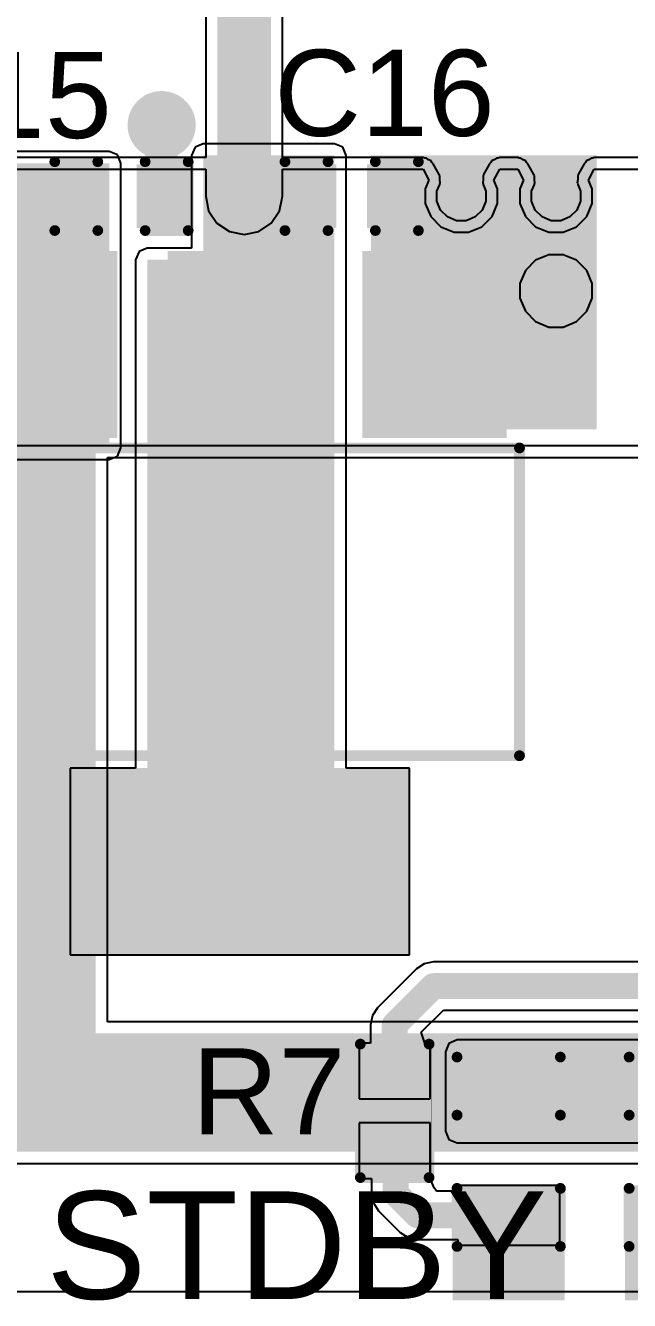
# Model space of a CAD drawing. Header units: millimetres. Extents: x -4.8 to 36.7, y -5.3 to 57.6.
# Drawn here: x 9.28 to 16.41, y -5.29 to 9.76 of the extents above; entities that cross this region are included whole.
import ezdxf

# ---------------------------------------------------------------- set-up
doc = ezdxf.new("R2010")
doc.units = ezdxf.units.MM
for name, color, linetype in [('BottomLayer', 5, 'Continuous'), ('BottomSolder', 6, 'Continuous'), ('TopLayer', 1, 'Continuous'), ('TopOverlay', 2, 'Continuous'), ('TopPaste', 8, 'Continuous'), ('TopSolder', 216, 'Continuous'), ('ViaHoleLayer', 16, 'Continuous')]:
    doc.layers.add(name, color=color, linetype=linetype)
doc.styles.add('Arial', font='', dxfattribs={"height": 0.2})
doc.styles.get('Arial').set_extended_font_data('Arial')

# ---------------------------------------------------------------- blocks, each defined once
blk = doc.blocks.new('SOT__223_4')
at = {"layer": 'TopLayer'}
for points in [[(-1.9, 4.05), (1.9, 4.05), (1.9, 2.05), (-1.9, 2.05)], [(-3.05, -2.05), (-1.55, -2.05), (-1.55, -4.05), (-3.05, -4.05)], [(-0.75, -2.05), (0.75, -2.05), (0.75, -4.05), (-0.75, -4.05)], [(1.55, -2.05), (3.05, -2.05), (3.05, -4.05), (1.55, -4.05)]]:
    blk.add_hatch(color=1, dxfattribs=at).paths.add_polyline_path(points)
at = {"layer": 'TopPaste'}
for points in [[(-1.9, 4.05), (1.9, 4.05), (1.9, 2.05), (-1.9, 2.05)], [(-3.05, -2.05), (-1.55, -2.05), (-1.55, -4.05), (-3.05, -4.05)], [(-0.75, -2.05), (0.75, -2.05), (0.75, -4.05), (-0.75, -4.05)], [(1.55, -2.05), (3.05, -2.05), (3.05, -4.05), (1.55, -4.05)]]:
    blk.add_hatch(color=8, dxfattribs=at).paths.add_polyline_path(points)
at = {"layer": 'TopSolder'}
for points in [[(-2.002, 4.152), (2.002, 4.152), (2.002, 1.948), (-2.002, 1.948)], [(-3.152, -1.948), (-1.448, -1.948), (-1.448, -4.152), (-3.152, -4.152)], [(-0.852, -1.948), (0.852, -1.948), (0.852, -4.152), (-0.852, -4.152)], [(1.448, -1.948), (3.152, -1.948), (3.152, -4.152), (1.448, -4.152)]]:
    blk.add_hatch(color=216, dxfattribs=at).paths.add_polyline_path(points)
at = {"layer": 'TopOverlay'}
for points, const_width in [([(3.302, 1.803), (-3.302, 1.803)], 0.127), ([(-3.302, 1.803), (-3.302, -1.829)], 0.127), ([(3.302, 1.803), (3.302, -1.829)], 0.127), ([(3.302, -1.829), (-3.302, -1.829)], 0.127), ([(-3.226, -3.073), (-3.353, -2.946)], 0.2), ([(-3.353, -2.946), (-3.353, -3.2)], 0.2), ([(-3.226, -3.073), (-3.353, -3.2)], 0.2)]:
    blk.add_lwpolyline(points, dxfattribs=dict(at, const_width=const_width))
for points, const_width in [([(-3.334, 1.803, 1), (-3.27, 1.803, 1)], 0.0635), ([(-3.334, 1.803, 1), (-3.27, 1.803, 1)], 0.0635), ([(3.27, 1.803, 1), (3.334, 1.803, 1)], 0.0635), ([(3.27, 1.803, 1), (3.334, 1.803, 1)], 0.0635), ([(-3.334, -1.829, 1), (-3.27, -1.829, 1)], 0.0635), ([(-3.334, -1.829, 1), (-3.27, -1.829, 1)], 0.0635), ([(3.27, -1.829, 1), (3.334, -1.829, 1)], 0.0635), ([(3.27, -1.829, 1), (3.334, -1.829, 1)], 0.0635), ([(-3.403, -2.946, 1), (-3.303, -2.946, 1)], 0.1), ([(-3.403, -2.946, 1), (-3.303, -2.946, 1)], 0.1), ([(-3.276, -3.073, 1), (-3.176, -3.073, 1)], 0.1), ([(-3.276, -3.073, 1), (-3.176, -3.073, 1)], 0.1), ([(-3.403, -3.2, 1), (-3.303, -3.2, 1)], 0.1), ([(-3.403, -3.2, 1), (-3.303, -3.2, 1)], 0.1)]:
    blk.add_lwpolyline(points, format="xyb", close=True, dxfattribs=dict(at, const_width=const_width))
blk = doc.blocks.new('C___0402_34')
at = {"layer": 'TopLayer'}
for points in [[(-0.699, -0.318), (-0.699, 0.318), (-0.241, 0.318), (-0.241, -0.318)], [(0.241, -0.318), (0.241, 0.318), (0.699, 0.318), (0.699, -0.318)]]:
    blk.add_hatch(color=1, dxfattribs=at).paths.add_polyline_path(points)
at = {"layer": 'TopPaste'}
for points in [[(-0.699, -0.318), (-0.699, 0.318), (-0.241, 0.318), (-0.241, -0.318)], [(0.241, -0.318), (0.241, 0.318), (0.699, 0.318), (0.699, -0.318)]]:
    blk.add_hatch(color=8, dxfattribs=at).paths.add_polyline_path(points)
at = {"layer": 'TopSolder'}
for points in [[(-0.758, -0.377), (-0.758, 0.377), (-0.181, 0.377), (-0.181, -0.377)], [(0.181, -0.377), (0.181, 0.377), (0.758, 0.377), (0.758, -0.377)]]:
    blk.add_hatch(color=216, dxfattribs=at).paths.add_polyline_path(points)
at = {"layer": 'TopOverlay', "const_width": 0.127}
for points in [[(-0.279, 0.406), (-0.787, 0.406)], [(-0.787, 0.406), (-0.787, -0.406)], [(0.787, 0.406), (0.279, 0.406)], [(0.787, 0.406), (0.787, -0.406)], [(-0.279, -0.406), (-0.787, -0.406)], [(0.787, -0.406), (0.279, -0.406)]]:
    blk.add_lwpolyline(points, dxfattribs=at)
at = {"layer": 'TopOverlay', "const_width": 0.0635}
for points in [[(-0.819, 0.406, 1), (-0.756, 0.406, 1)], [(-0.819, 0.406, 1), (-0.756, 0.406, 1)], [(-0.311, 0.406, 1), (-0.248, 0.406, 1)], [(0.248, 0.406, 1), (0.311, 0.406, 1)], [(0.756, 0.406, 1), (0.819, 0.406, 1)], [(0.756, 0.406, 1), (0.819, 0.406, 1)], [(-0.819, -0.406, 1), (-0.756, -0.406, 1)], [(-0.819, -0.406, 1), (-0.756, -0.406, 1)], [(-0.311, -0.406, 1), (-0.248, -0.406, 1)], [(0.248, -0.406, 1), (0.311, -0.406, 1)], [(0.756, -0.406, 1), (0.819, -0.406, 1)], [(0.756, -0.406, 1), (0.819, -0.406, 1)]]:
    blk.add_lwpolyline(points, format="xyb", close=True, dxfattribs=at)
blk = doc.blocks.new('C___0402_35')
at = {"layer": 'TopLayer'}
for points in [[(-0.699, -0.318), (-0.699, 0.318), (-0.241, 0.318), (-0.241, -0.318)], [(0.241, -0.318), (0.241, 0.318), (0.699, 0.318), (0.699, -0.318)]]:
    blk.add_hatch(color=1, dxfattribs=at).paths.add_polyline_path(points)
at = {"layer": 'TopPaste'}
for points in [[(-0.699, -0.318), (-0.699, 0.318), (-0.241, 0.318), (-0.241, -0.318)], [(0.241, -0.318), (0.241, 0.318), (0.699, 0.318), (0.699, -0.318)]]:
    blk.add_hatch(color=8, dxfattribs=at).paths.add_polyline_path(points)
at = {"layer": 'TopSolder'}
for points in [[(-0.758, -0.377), (-0.758, 0.377), (-0.181, 0.377), (-0.181, -0.377)], [(0.181, -0.377), (0.181, 0.377), (0.758, 0.377), (0.758, -0.377)]]:
    blk.add_hatch(color=216, dxfattribs=at).paths.add_polyline_path(points)
at = {"layer": 'TopOverlay', "const_width": 0.127}
for points in [[(-0.279, 0.406), (-0.787, 0.406)], [(-0.787, 0.406), (-0.787, -0.406)], [(0.787, 0.406), (0.279, 0.406)], [(0.787, 0.406), (0.787, -0.406)], [(-0.279, -0.406), (-0.787, -0.406)], [(0.787, -0.406), (0.279, -0.406)]]:
    blk.add_lwpolyline(points, dxfattribs=at)
at = {"layer": 'TopOverlay', "const_width": 0.0635}
for points in [[(-0.819, 0.406, 1), (-0.756, 0.406, 1)], [(-0.819, 0.406, 1), (-0.756, 0.406, 1)], [(-0.311, 0.406, 1), (-0.248, 0.406, 1)], [(0.248, 0.406, 1), (0.311, 0.406, 1)], [(0.756, 0.406, 1), (0.819, 0.406, 1)], [(0.756, 0.406, 1), (0.819, 0.406, 1)], [(-0.819, -0.406, 1), (-0.756, -0.406, 1)], [(-0.819, -0.406, 1), (-0.756, -0.406, 1)], [(-0.311, -0.406, 1), (-0.248, -0.406, 1)], [(0.248, -0.406, 1), (0.311, -0.406, 1)], [(0.756, -0.406, 1), (0.819, -0.406, 1)], [(0.756, -0.406, 1), (0.819, -0.406, 1)]]:
    blk.add_lwpolyline(points, format="xyb", close=True, dxfattribs=at)
blk = doc.blocks.new('R___0402_57')
at = {"layer": 'TopLayer'}
for points in [[(-0.699, -0.318), (-0.699, 0.318), (-0.241, 0.318), (-0.241, -0.318)], [(0.241, -0.318), (0.241, 0.318), (0.699, 0.318), (0.699, -0.318)]]:
    blk.add_hatch(color=1, dxfattribs=at).paths.add_polyline_path(points)
at = {"layer": 'TopPaste'}
for points in [[(-0.699, -0.318), (-0.699, 0.318), (-0.241, 0.318), (-0.241, -0.318)], [(0.241, -0.318), (0.241, 0.318), (0.699, 0.318), (0.699, -0.318)]]:
    blk.add_hatch(color=8, dxfattribs=at).paths.add_polyline_path(points)
at = {"layer": 'TopSolder'}
for points in [[(-0.754, -0.373), (-0.754, 0.373), (-0.186, 0.373), (-0.186, -0.373)], [(0.186, -0.373), (0.186, 0.373), (0.754, 0.373), (0.754, -0.373)]]:
    blk.add_hatch(color=216, dxfattribs=at).paths.add_polyline_path(points)
at = {"layer": 'TopOverlay'}
for points, const_width in [([(-0.787, 0.406), (0.787, 0.406)], 0.127), ([(-0.787, 0.406), (-0.787, -0.406)], 0.127), ([(0.787, 0.406), (0.787, -0.406)], 0.127), ([(-0.787, -0.406), (0.787, -0.406)], 0.127), ([(-0.813, -0.432), (0.813, -0.432)], 0.00323)]:
    blk.add_lwpolyline(points, dxfattribs=dict(at, const_width=const_width))
for points, const_width in [([(-0.819, 0.406, 1), (-0.756, 0.406, 1)], 0.0635), ([(-0.819, 0.406, 1), (-0.756, 0.406, 1)], 0.0635), ([(0.756, 0.406, 1), (0.819, 0.406, 1)], 0.0635), ([(0.756, 0.406, 1), (0.819, 0.406, 1)], 0.0635), ([(-0.819, -0.406, 1), (-0.756, -0.406, 1)], 0.0635), ([(-0.819, -0.406, 1), (-0.756, -0.406, 1)], 0.0635), ([(-0.814, -0.432, 1), (-0.812, -0.432, 1)], 0.00161), ([(0.756, -0.406, 1), (0.819, -0.406, 1)], 0.0635), ([(0.756, -0.406, 1), (0.819, -0.406, 1)], 0.0635), ([(0.812, -0.432, 1), (0.814, -0.432, 1)], 0.00161)]:
    blk.add_lwpolyline(points, format="xyb", close=True, dxfattribs=dict(at, const_width=const_width))
blk = doc.blocks.new('LED_0603_69')
at = {"layer": 'TopLayer'}
for points in [[(-1, 0.5), (-0.5, 0.5), (-0.5, -0.5), (-1, -0.5)], [(0.5, 0.5), (1, 0.5), (1, -0.5), (0.5, -0.5)]]:
    blk.add_hatch(color=1, dxfattribs=at).paths.add_polyline_path(points)
at = {"layer": 'TopOverlay'}
blk.add_hatch(color=2, dxfattribs=at).paths.add_polyline_path([(1.118, -0.66), (1.753, -0.66), (1.753, 0.66), (1.118, 0.66)])
at = {"layer": 'TopPaste'}
for points in [[(-1, 0.5), (-0.5, 0.5), (-0.5, -0.5), (-1, -0.5)], [(0.5, 0.5), (1, 0.5), (1, -0.5), (0.5, -0.5)]]:
    blk.add_hatch(color=8, dxfattribs=at).paths.add_polyline_path(points)
at = {"layer": 'TopSolder'}
for points in [[(-1.102, 0.602), (-0.398, 0.602), (-0.398, -0.602), (-1.102, -0.602)], [(0.398, 0.602), (1.102, 0.602), (1.102, -0.602), (0.398, -0.602)]]:
    blk.add_hatch(color=216, dxfattribs=at).paths.add_polyline_path(points)
at = {"layer": 'TopOverlay', "const_width": 0.127}
for points in [[(-1.118, -0.61), (-1.118, 0.61)], [(-0.432, 0.61), (-1.118, 0.61)], [(1.118, 0.61), (0.432, 0.61)], [(1.118, -0.61), (1.118, 0.61)], [(-0.432, -0.61), (-1.118, -0.61)], [(1.118, -0.61), (0.432, -0.61)]]:
    blk.add_lwpolyline(points, dxfattribs=at)
at = {"layer": 'TopOverlay', "const_width": 0.0635}
for points in [[(-1.149, 0.61, 1), (-1.086, 0.61, 1)], [(-1.149, 0.61, 1), (-1.086, 0.61, 1)], [(-0.464, 0.61, 1), (-0.4, 0.61, 1)], [(0.4, 0.61, 1), (0.464, 0.61, 1)], [(1.086, 0.61, 1), (1.149, 0.61, 1)], [(1.086, 0.61, 1), (1.149, 0.61, 1)], [(-1.149, -0.61, 1), (-1.086, -0.61, 1)], [(-1.149, -0.61, 1), (-1.086, -0.61, 1)], [(-0.464, -0.61, 1), (-0.4, -0.61, 1)], [(0.4, -0.61, 1), (0.464, -0.61, 1)], [(1.086, -0.61, 1), (1.149, -0.61, 1)], [(1.086, -0.61, 1), (1.149, -0.61, 1)]]:
    blk.add_lwpolyline(points, format="xyb", close=True, dxfattribs=at)
blk = doc.blocks.new('LED_0603_70')
at = {"layer": 'TopLayer'}
for points in [[(-1, 0.5), (-0.5, 0.5), (-0.5, -0.5), (-1, -0.5)], [(0.5, 0.5), (1, 0.5), (1, -0.5), (0.5, -0.5)]]:
    blk.add_hatch(color=1, dxfattribs=at).paths.add_polyline_path(points)
at = {"layer": 'TopOverlay'}
blk.add_hatch(color=2, dxfattribs=at).paths.add_polyline_path([(1.118, -0.66), (1.753, -0.66), (1.753, 0.66), (1.118, 0.66)])
at = {"layer": 'TopPaste'}
for points in [[(-1, 0.5), (-0.5, 0.5), (-0.5, -0.5), (-1, -0.5)], [(0.5, 0.5), (1, 0.5), (1, -0.5), (0.5, -0.5)]]:
    blk.add_hatch(color=8, dxfattribs=at).paths.add_polyline_path(points)
at = {"layer": 'TopSolder'}
for points in [[(-1.102, 0.602), (-0.398, 0.602), (-0.398, -0.602), (-1.102, -0.602)], [(0.398, 0.602), (1.102, 0.602), (1.102, -0.602), (0.398, -0.602)]]:
    blk.add_hatch(color=216, dxfattribs=at).paths.add_polyline_path(points)
at = {"layer": 'TopOverlay', "const_width": 0.127}
for points in [[(-1.118, -0.61), (-1.118, 0.61)], [(-0.432, 0.61), (-1.118, 0.61)], [(1.118, 0.61), (0.432, 0.61)], [(1.118, -0.61), (1.118, 0.61)], [(-0.432, -0.61), (-1.118, -0.61)], [(1.118, -0.61), (0.432, -0.61)]]:
    blk.add_lwpolyline(points, dxfattribs=at)
at = {"layer": 'TopOverlay', "const_width": 0.0635}
for points in [[(-1.149, 0.61, 1), (-1.086, 0.61, 1)], [(-1.149, 0.61, 1), (-1.086, 0.61, 1)], [(-0.464, 0.61, 1), (-0.4, 0.61, 1)], [(0.4, 0.61, 1), (0.464, 0.61, 1)], [(1.086, 0.61, 1), (1.149, 0.61, 1)], [(1.086, 0.61, 1), (1.149, 0.61, 1)], [(-1.149, -0.61, 1), (-1.086, -0.61, 1)], [(-1.149, -0.61, 1), (-1.086, -0.61, 1)], [(-0.464, -0.61, 1), (-0.4, -0.61, 1)], [(0.4, -0.61, 1), (0.464, -0.61, 1)], [(1.086, -0.61, 1), (1.149, -0.61, 1)], [(1.086, -0.61, 1), (1.149, -0.61, 1)]]:
    blk.add_lwpolyline(points, format="xyb", close=True, dxfattribs=at)

msp = doc.modelspace()

# ---------------------------------------------------------------- hatches: boundary and pattern name
at = {"layer": 'BottomLayer'}
h = msp.add_hatch(color=5, dxfattribs=at)
edge = h.paths.add_edge_path()
edge.add_arc((10.888, 8.585), 0.3, 0, 360)
h = msp.add_hatch(color=5, dxfattribs=at)
edge = h.paths.add_edge_path()
edge.add_arc((11.862, 7.747), 0.3, 0, 360)
h = msp.add_hatch(color=5, dxfattribs=at)
edge = h.paths.add_edge_path()
edge.add_arc((14.427, 7.747), 0.3, 0, 360)
h = msp.add_hatch(color=5, dxfattribs=at)
edge = h.paths.add_edge_path()
edge.add_arc((15.545, 7.747), 0.3, 0, 360)
for points in [[(10.109, 7.188), (7.417, 7.188), (7.417, -2.845), (10.109, -2.845)], [(7.417, -2.134), (7.417, -3.531), (23.008, -3.531), (23.008, -2.134)]]:
    msp.add_hatch(color=5, dxfattribs=at).paths.add_polyline_path(points)
h = msp.add_hatch(color=5, dxfattribs=at)
edge = h.paths.add_edge_path()
edge.add_arc((15.545, 6.629), 0.3, 0, 360)
h = msp.add_hatch(color=5, dxfattribs=at)
edge = h.paths.add_edge_path()
edge.add_arc((16.007, -2.802), 0.3, 0, 360)
at = {"layer": 'BottomSolder'}
h = msp.add_hatch(color=6, dxfattribs=at)
edge = h.paths.add_edge_path()
edge.add_arc((10.888, 8.585), 0.402, 0, 360)
h = msp.add_hatch(color=6, dxfattribs=at)
edge = h.paths.add_edge_path()
edge.add_arc((11.862, 7.747), 0.402, 0, 360)
h = msp.add_hatch(color=6, dxfattribs=at)
edge = h.paths.add_edge_path()
edge.add_arc((14.427, 7.747), 0.402, 0, 360)
h = msp.add_hatch(color=6, dxfattribs=at)
edge = h.paths.add_edge_path()
edge.add_arc((15.545, 7.747), 0.402, 0, 360)
h = msp.add_hatch(color=6, dxfattribs=at)
edge = h.paths.add_edge_path()
edge.add_arc((15.545, 6.629), 0.402, 0, 360)
h = msp.add_hatch(color=6, dxfattribs=at)
edge = h.paths.add_edge_path()
edge.add_arc((16.007, -2.802), 0.402, 0, 360)
at = {"layer": 'TopLayer'}
h = msp.add_hatch(color=1, dxfattribs=at)
edge = h.paths.add_edge_path()
edge.add_arc((10.888, 8.585), 0.3, 0, 360)
for points in [[(-2.565, 4.775), (10.269, 4.775), (10.269, 8.136), (-2.565, 8.136)], [(12.929, 8.228), (11.379, 8.228), (11.379, 6.629), (12.929, 6.629)], [(13.361, 4.996), (16.023, 4.996), (16.023, 8.228), (13.361, 8.228)], [(10.719, -0.406), (12.929, -0.406), (12.929, 6.996), (10.719, 6.996)], [(17.62, -3.289), (17.62, -2.35), (14.376, -2.35), (14.376, -3.289)]]:
    msp.add_hatch(color=1, dxfattribs=at).paths.add_polyline_path(points)
h = msp.add_hatch(color=1, dxfattribs=at)
edge = h.paths.add_edge_path()
edge.add_arc((11.862, 7.747), 0.3, 0, 360)
h = msp.add_hatch(color=1, dxfattribs=at)
edge = h.paths.add_edge_path()
edge.add_arc((14.427, 7.747), 0.3, 0, 360)
h = msp.add_hatch(color=1, dxfattribs=at)
edge = h.paths.add_edge_path()
edge.add_arc((15.545, 7.747), 0.3, 0, 360)
h = msp.add_hatch(color=1, dxfattribs=at)
edge = h.paths.add_edge_path()
edge.add_arc((15.545, 6.629), 0.3, 0, 360)
h = msp.add_hatch(color=1, dxfattribs=at)
edge = h.paths.add_edge_path()
edge.add_arc((16.007, -2.802), 0.3, 0, 360)
at = {"layer": 'TopSolder'}
h = msp.add_hatch(color=216, dxfattribs=at)
edge = h.paths.add_edge_path()
edge.add_arc((10.888, 8.585), 0.402, 0, 360)
h = msp.add_hatch(color=216, dxfattribs=at)
edge = h.paths.add_edge_path()
edge.add_arc((11.862, 7.747), 0.402, 0, 360)
h = msp.add_hatch(color=216, dxfattribs=at)
edge = h.paths.add_edge_path()
edge.add_arc((14.427, 7.747), 0.402, 0, 360)
h = msp.add_hatch(color=216, dxfattribs=at)
edge = h.paths.add_edge_path()
edge.add_arc((15.545, 7.747), 0.402, 0, 360)
h = msp.add_hatch(color=216, dxfattribs=at)
edge = h.paths.add_edge_path()
edge.add_arc((15.545, 6.629), 0.402, 0, 360)
h = msp.add_hatch(color=216, dxfattribs=at)
edge = h.paths.add_edge_path()
edge.add_arc((16.007, -2.802), 0.402, 0, 360)
at = {"layer": 'ViaHoleLayer'}
h = msp.add_hatch(color=16, dxfattribs=at)
edge = h.paths.add_edge_path()
edge.add_arc((10.888, 8.585), 0.15, 0, 360)
h = msp.add_hatch(color=16, dxfattribs=at)
edge = h.paths.add_edge_path()
edge.add_arc((11.862, 7.747), 0.15, 0, 360)
h = msp.add_hatch(color=16, dxfattribs=at)
edge = h.paths.add_edge_path()
edge.add_arc((14.427, 7.747), 0.15, 0, 360)
h = msp.add_hatch(color=16, dxfattribs=at)
edge = h.paths.add_edge_path()
edge.add_arc((15.545, 7.747), 0.15, 0, 360)
h = msp.add_hatch(color=16, dxfattribs=at)
edge = h.paths.add_edge_path()
edge.add_arc((15.545, 6.629), 0.15, 0, 360)
h = msp.add_hatch(color=16, dxfattribs=at)
edge = h.paths.add_edge_path()
edge.add_arc((16.007, -2.802), 0.15, 0, 360)

# ---------------------------------------------------------------- linework, layer by layer
at = {"layer": 'BottomLayer'}
for p, q in [((11.409, 36.566), (11.409, 8.202)), ((12.315, 8.202), (12.315, 36.301)), ((11.409, 8.202), (7.417, 8.202)), ((13.975, 8.202), (12.315, 8.202)), ((13.994, 8.194), (13.975, 8.202)), ((14.014, 8.196), (13.994, 8.194)), ((14.04, 8.175), (14.014, 8.196)), ((14.072, 8.162), (14.04, 8.175)), ((14.08, 8.143), (14.072, 8.162)), ((14.096, 8.13), (14.08, 8.143)), ((14.165, 8.003), (14.096, 8.13)), ((14.759, 8.13), (14.69, 8.003)), ((14.775, 8.143), (14.759, 8.13)), ((14.782, 8.162), (14.775, 8.143)), ((14.814, 8.175), (14.782, 8.162)), ((14.841, 8.196), (14.814, 8.175)), ((14.861, 8.194), (14.841, 8.196)), ((14.88, 8.202), (14.861, 8.194)), ((15.092, 8.202), (14.88, 8.202)), ((15.111, 8.194), (15.092, 8.202)), ((15.131, 8.196), (15.111, 8.194)), ((15.158, 8.175), (15.131, 8.196)), ((15.19, 8.162), (15.158, 8.175)), ((15.197, 8.143), (15.19, 8.162)), ((15.213, 8.13), (15.197, 8.143)), ((15.282, 8.003), (15.213, 8.13)), ((15.876, 8.13), (15.807, 8.003)), ((15.892, 8.143), (15.876, 8.13)), ((15.9, 8.162), (15.892, 8.143)), ((15.932, 8.175), (15.9, 8.162)), ((15.958, 8.196), (15.932, 8.175)), ((15.978, 8.194), (15.958, 8.196)), ((15.997, 8.202), (15.978, 8.194)), ((18.699, 8.202), (15.997, 8.202)), ((7.417, 8.064), (11.409, 8.064)), ((11.409, 8.064), (11.409, 7.747)), ((12.315, 7.747), (12.315, 8.064)), ((12.315, 8.064), (13.975, 8.064)), ((13.975, 8.064), (14.044, 7.937)), ((14.166, 7.996), (14.165, 8.003)), ((14.171, 7.99), (14.166, 7.996)), ((14.171, 7.944), (14.171, 7.99)), ((14.689, 7.996), (14.683, 7.99)), ((14.683, 7.99), (14.683, 7.944)), ((14.69, 8.003), (14.689, 7.996)), ((14.81, 7.937), (14.88, 8.064)), ((14.88, 8.064), (15.092, 8.064)), ((15.092, 8.064), (15.162, 7.937)), ((15.283, 7.996), (15.282, 8.003)), ((15.289, 7.99), (15.283, 7.996)), ((15.289, 7.944), (15.289, 7.99)), ((15.806, 7.996), (15.801, 7.99)), ((15.801, 7.99), (15.801, 7.944)), ((15.807, 8.003), (15.806, 7.996)), ((15.928, 7.937), (15.997, 8.064)), ((15.997, 8.064), (18.699, 8.064)), ((14.044, 7.937), (14, 7.832)), ((14, 7.832), (14, 7.662)), ((14.138, 7.805), (14.171, 7.885)), ((14.176, 7.899), (14.171, 7.944)), ((14.171, 7.893), (14.176, 7.899)), ((14.171, 7.885), (14.171, 7.893)), ((14.683, 7.944), (14.679, 7.899)), ((14.679, 7.899), (14.683, 7.893)), ((14.683, 7.893), (14.683, 7.885)), ((14.683, 7.885), (14.717, 7.805)), ((14.854, 7.832), (14.81, 7.937)), ((14.854, 7.662), (14.854, 7.832)), ((15.162, 7.937), (15.118, 7.832)), ((15.118, 7.832), (15.118, 7.662)), ((15.255, 7.805), (15.289, 7.885)), ((15.293, 7.899), (15.289, 7.944)), ((15.289, 7.893), (15.293, 7.899)), ((15.289, 7.885), (15.289, 7.893)), ((15.801, 7.944), (15.796, 7.899)), ((15.796, 7.899), (15.801, 7.893)), ((15.801, 7.893), (15.801, 7.885)), ((15.801, 7.885), (15.834, 7.805)), ((15.972, 7.832), (15.928, 7.937)), ((15.972, 7.662), (15.972, 7.832)), ((11.409, 7.747), (11.443, 7.574)), ((12.281, 7.574), (12.315, 7.747)), ((14.138, 7.689), (14.138, 7.805)), ((14.182, 7.583), (14.138, 7.689)), ((14.717, 7.689), (14.673, 7.583)), ((14.717, 7.805), (14.717, 7.689)), ((15.255, 7.689), (15.255, 7.805)), ((15.299, 7.583), (15.255, 7.689)), ((15.834, 7.689), (15.79, 7.583)), ((15.834, 7.805), (15.834, 7.689)), ((11.443, 7.574), (11.541, 7.427)), ((12.182, 7.427), (12.281, 7.574)), ((14, 7.662), (14.065, 7.505)), ((14.263, 7.502), (14.182, 7.583)), ((14.673, 7.583), (14.591, 7.502)), ((14.789, 7.505), (14.854, 7.662)), ((15.118, 7.662), (15.183, 7.505)), ((15.381, 7.502), (15.299, 7.583)), ((15.79, 7.583), (15.709, 7.502)), ((15.907, 7.505), (15.972, 7.662)), ((11.541, 7.427), (11.688, 7.328)), ((12.035, 7.328), (12.182, 7.427)), ((14.065, 7.505), (14.185, 7.385)), ((14.185, 7.385), (14.342, 7.32)), ((14.37, 7.457), (14.263, 7.502)), ((14.485, 7.457), (14.37, 7.457)), ((14.591, 7.502), (14.485, 7.457)), ((14.512, 7.32), (14.669, 7.385)), ((14.669, 7.385), (14.789, 7.505)), ((15.183, 7.505), (15.303, 7.385)), ((15.303, 7.385), (15.46, 7.32)), ((15.487, 7.457), (15.381, 7.502)), ((15.602, 7.457), (15.487, 7.457)), ((15.709, 7.502), (15.602, 7.457)), ((15.63, 7.32), (15.787, 7.385)), ((15.787, 7.385), (15.907, 7.505)), ((11.688, 7.328), (11.862, 7.294)), ((11.862, 7.294), (12.035, 7.328)), ((14.342, 7.32), (14.512, 7.32)), ((15.46, 7.32), (15.63, 7.32)), ((15.303, 6.991), (15.183, 6.871)), ((15.46, 7.056), (15.303, 6.991)), ((15.63, 7.056), (15.46, 7.056)), ((15.787, 6.991), (15.63, 7.056)), ((15.907, 6.871), (15.787, 6.991)), ((15.183, 6.871), (15.118, 6.714)), ((15.972, 6.714), (15.907, 6.871)), ((15.118, 6.714), (15.118, 6.544)), ((15.972, 6.544), (15.972, 6.714)), ((15.118, 6.544), (15.183, 6.388)), ((15.907, 6.388), (15.972, 6.544)), ((15.183, 6.388), (15.303, 6.267)), ((15.787, 6.267), (15.907, 6.388)), ((15.303, 6.267), (15.46, 6.202)), ((15.46, 6.202), (15.63, 6.202)), ((15.63, 6.202), (15.787, 6.267)), ((18.699, 4.801), (7.417, 4.801)), ((10.247, -1.996), (10.247, 4.663)), ((10.247, 4.663), (18.699, 4.663)), ((23.008, -1.996), (10.247, -1.996)), ((7.417, -3.668), (23.008, -3.668)), ((28.635, -5.185), (2.689, -5.185))]:
    msp.add_line(p, q, dxfattribs=at)
at = {"layer": 'BottomLayer', "const_width": 0.635}
msp.add_lwpolyline([(11.862, 7.747), (11.862, 36.754)], dxfattribs=at)
at = {"layer": 'BottomLayer', "const_width": 0.318}
msp.add_lwpolyline([(11.703, 7.747, 1), (12.021, 7.747, 1)], format="xyb", close=True, dxfattribs=at)
at = {"layer": 'TopLayer'}
for p, q in [((11.282, 8.325), (11.242, 8.228)), ((11.379, 8.365), (11.282, 8.325)), ((12.929, 8.365), (11.379, 8.365)), ((13.026, 8.325), (12.929, 8.365)), ((13.066, 8.228), (13.026, 8.325)), ((10.269, 8.273), (-0.396, 8.273)), ((10.367, 8.233), (10.269, 8.273)), ((10.407, 8.136), (10.367, 8.233)), ((10.407, 4.775), (10.407, 8.136)), ((11.242, 8.228), (11.242, 7.134)), ((13.066, 6.996), (13.066, 8.228)), ((10.622, 7.094), (10.581, 6.996)), ((10.719, 7.134), (10.622, 7.094)), ((11.242, 7.134), (10.719, 7.134)), ((10.581, 6.996), (10.581, 0.998)), ((13.066, 0.998), (13.066, 6.996)), ((10.269, 4.638), (10.367, 4.678)), ((10.367, 4.678), (10.407, 4.775)), ((-2.565, 4.638), (10.269, 4.638)), ((10.581, 0.998), (9.809, 0.998)), ((9.809, 0.998), (9.809, -1.205)), ((13.813, 0.998), (13.066, 0.998)), ((13.813, -1.205), (13.813, 0.998)), ((9.809, -1.205), (13.813, -1.205)), ((13.988, -1.312), (13.896, -1.373)), ((14.097, -1.29), (13.988, -1.312)), ((17.022, -1.29), (14.097, -1.29)), ((13.896, -1.373), (13.438, -1.831)), ((13.896, -1.373), (13.896, -1.373)), ((13.377, -1.923), (13.355, -2.032)), ((13.438, -1.831), (13.377, -1.923)), ((13.954, -2.121), (14.215, -1.86)), ((14.215, -1.86), (19.634, -1.86)), ((13.355, -2.032), (13.355, -2.032)), ((13.355, -2.032), (13.355, -2.248)), ((13.355, -2.248), (13.221, -2.248)), ((13.221, -2.248), (13.221, -2.908)), ((13.995, -2.248), (13.954, -2.121)), ((14.059, -2.248), (13.995, -2.248)), ((14.059, -2.908), (14.059, -2.248)), ((14.279, -2.252), (14.239, -2.35)), ((14.376, -2.212), (14.279, -2.252)), ((17.62, -2.212), (14.376, -2.212)), ((14.239, -2.35), (14.239, -3.289)), ((13.221, -2.908), (14.059, -2.908)), ((14.059, -3.188), (13.221, -3.188)), ((13.221, -3.188), (13.221, -3.848)), ((14.059, -3.848), (14.059, -3.188)), ((14.239, -3.289), (14.279, -3.387)), ((14.279, -3.387), (14.376, -3.427)), ((14.376, -3.427), (17.62, -3.427)), ((13.221, -3.848), (13.367, -3.848)), ((13.367, -3.848), (13.367, -4.025)), ((14.107, -3.955), (14.059, -3.848)), ((13.367, -4.025), (13.367, -4.025)), ((13.367, -4.025), (13.389, -4.134)), ((14.133, -3.996), (14.107, -3.955)), ((14.384, -3.996), (14.133, -3.996)), ((15.588, -3.929), (14.384, -3.929)), ((14.384, -3.929), (14.384, -3.996)), ((15.588, -4.632), (15.588, -3.929)), ((13.389, -4.134), (13.45, -4.227)), ((13.45, -4.227), (13.706, -4.482)), ((13.706, -4.482), (13.706, -4.482)), ((13.706, -4.482), (13.798, -4.544)), ((13.798, -4.544), (13.907, -4.565)), ((13.907, -4.565), (13.907, -4.565)), ((13.907, -4.565), (14.384, -4.565)), ((14.384, -4.565), (14.384, -4.632)), ((14.384, -4.632), (15.588, -4.632)), ((28.635, -5.185), (2.689, -5.185))]:
    msp.add_line(p, q, dxfattribs=at)
for points, const_width in [([(10.888, 7.777), (10.888, 8.585)], 0.381), ([(10.884, 7.747), (10.914, 7.777)], 0.381), ([(13.64, -2.032), (14.097, -1.575)], 0.305), ([(14.097, -1.575), (19.634, -1.575)], 0.305), ([(13.64, -2.578), (13.64, -2.032)], 0.305), ([(14.986, -2.781), (14.987, -2.78)], 0.508), ([(14.987, -2.78), (16.029, -2.78)], 0.508), ([(16.029, -2.78), (16.032, -2.777)], 0.508), ([(13.64, -3.518), (13.652, -3.53)], 0.305), ([(13.652, -4.025), (13.652, -3.53)], 0.305), ([(13.652, -4.025), (13.907, -4.281)], 0.305), ([(13.907, -4.281), (14.935, -4.281)], 0.305)]:
    msp.add_lwpolyline(points, dxfattribs=dict(at, const_width=const_width))
for points, const_width in [([(10.793, 8.585, 1), (10.984, 8.585, 1)], 0.191), ([(10.789, 7.747, 1), (10.979, 7.747, 1)], 0.191), ([(10.793, 7.777, 1), (10.984, 7.777, 1)], 0.191), ([(10.819, 7.777, 1), (11.009, 7.777, 1)], 0.191), ([(14.021, -1.575, 1), (14.173, -1.575, 1)], 0.152), ([(14.021, -1.575, 1), (14.173, -1.575, 1)], 0.152), ([(13.564, -2.032, 1), (13.716, -2.032, 1)], 0.152), ([(13.564, -2.032, 1), (13.716, -2.032, 1)], 0.152), ([(13.564, -2.578, 1), (13.716, -2.578, 1)], 0.152), ([(14.859, -2.781, 1), (15.113, -2.781, 1)], 0.254), ([(14.86, -2.78, 1), (15.114, -2.78, 1)], 0.254), ([(14.86, -2.78, 1), (15.114, -2.78, 1)], 0.254), ([(15.902, -2.78, 1), (16.156, -2.78, 1)], 0.254), ([(15.902, -2.78, 1), (16.156, -2.78, 1)], 0.254), ([(15.905, -2.777, 1), (16.159, -2.777, 1)], 0.254), ([(13.564, -3.518, 1), (13.716, -3.518, 1)], 0.152), ([(13.576, -3.53, 1), (13.728, -3.53, 1)], 0.152), ([(13.576, -3.53, 1), (13.728, -3.53, 1)], 0.152), ([(13.576, -4.025, 1), (13.728, -4.025, 1)], 0.152), ([(13.576, -4.025, 1), (13.728, -4.025, 1)], 0.152), ([(13.831, -4.281, 1), (13.983, -4.281, 1)], 0.152), ([(13.831, -4.281, 1), (13.983, -4.281, 1)], 0.152), ([(14.859, -4.281, 1), (15.011, -4.281, 1)], 0.152)]:
    msp.add_lwpolyline(points, format="xyb", close=True, dxfattribs=dict(at, const_width=const_width))

# ---------------------------------------------------------------- block references
for name, p, rotation in [('C___0402_35', (10.414, 7.747), 180), ('C___0402_34', (13.132, 7.747), 180), ('SOT__223_4', (11.811, 2.946), 180), ('R___0402_57', (13.64, -3.048), 90), ('LED_0603_69', (14.986, -3.531), 270), ('LED_0603_70', (17.018, -3.531), 270)]:
    msp.add_blockref(name, p, dxfattribs=dict(rotation=rotation))

# ---------------------------------------------------------------- texts
at = {"layer": 'TopOverlay', "style": 'Arial'}
for s, p in [('C16', (12.218, 8.458)), ('C15', (7.697, 8.433)), ('R7', (11.244, -3.327))]:
    msp.add_text(s, height=1.016, dxfattribs=at).set_placement(p)
msp.add_text('STDBY', height=1.27, rotation=360, dxfattribs=at).set_placement((9.525, -5.268))

doc.saveas('drawing.dxf')
